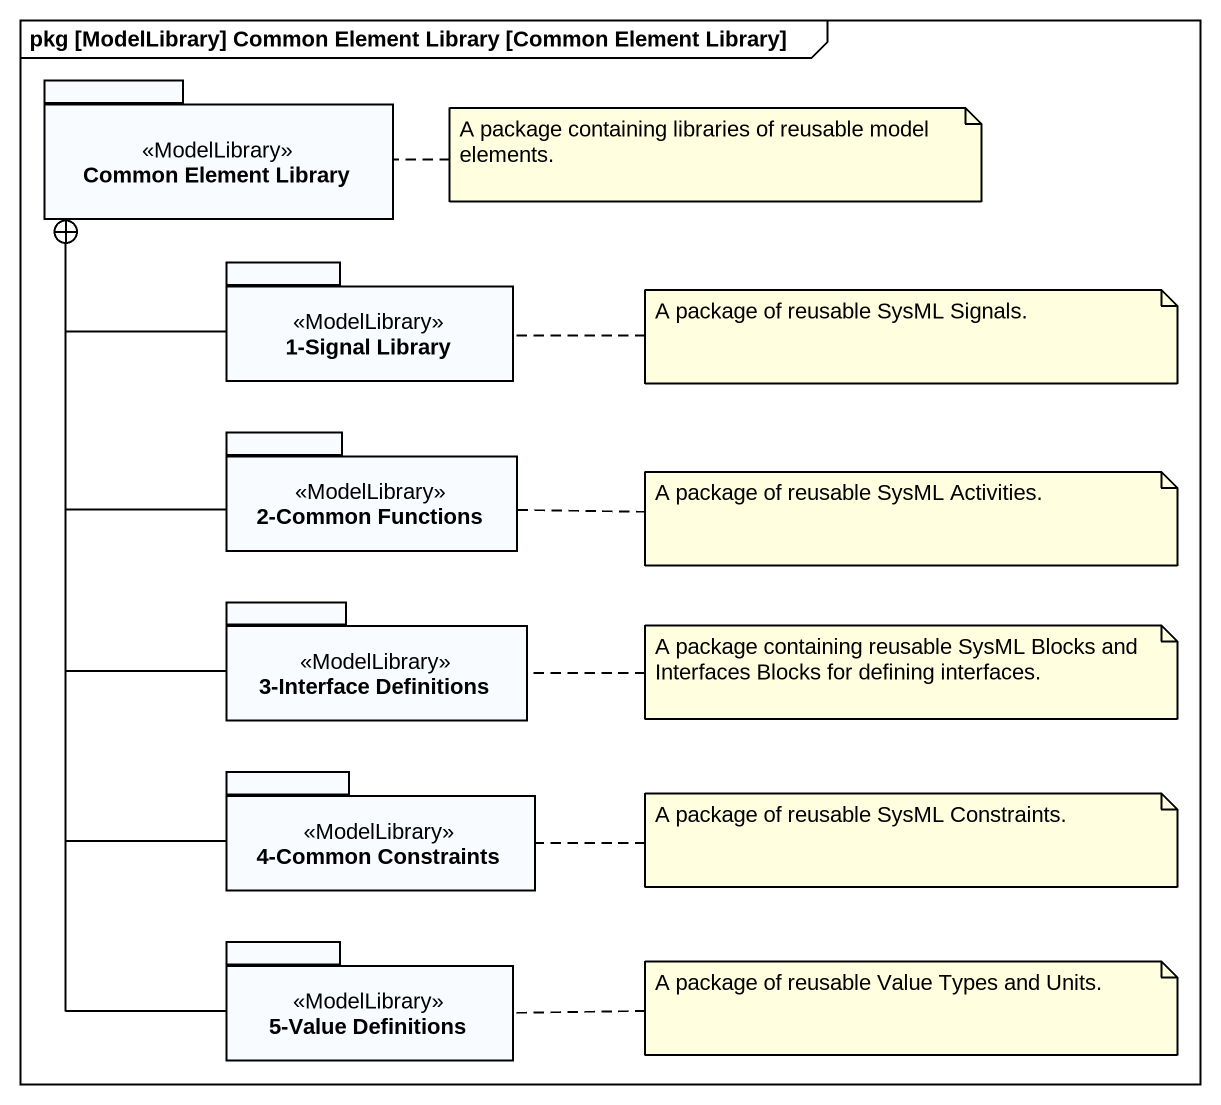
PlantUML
@startuml
mainframe pkg [ModelLibrary] Common Element Library [Common Element Library]
package "Common Element Library" as Common_Element_Library <<ModelLibrary>> {
}
package "1-Signal Library" as p1_Signal_Library <<ModelLibrary>> {
}
package "2-Common Functions" as p2_Common_Functions <<ModelLibrary>> {
}
package "3-Interface Definitions" as p3_Interface_Definitions <<ModelLibrary>> {
}
package "4-Common Constraints" as p4_Common_Constraints <<ModelLibrary>> {
}
package "5-Value Definitions" as p5_Value_Definitions <<ModelLibrary>> {
}
p1_Signal_Library -up-+ Common_Element_Library
p2_Common_Functions -up-+ Common_Element_Library
p3_Interface_Definitions -up-+ Common_Element_Library
p4_Common_Constraints -up-+ Common_Element_Library
p5_Value_Definitions -up-+ Common_Element_Library
note right of Common_Element_Library : A package containing libraries of reusable model elements.
note right of p1_Signal_Library : A package of reusable SysML Signals.
note right of p2_Common_Functions : A package of reusable SysML Activities.
note right of p3_Interface_Definitions : A package containing reusable SysML Blocks and Interfaces Blocks for defining interfaces.
note right of p4_Common_Constraints : A package of reusable SysML Constraints.
note right of p5_Value_Definitions : A package of reusable Value Types and Units.
@enduml
